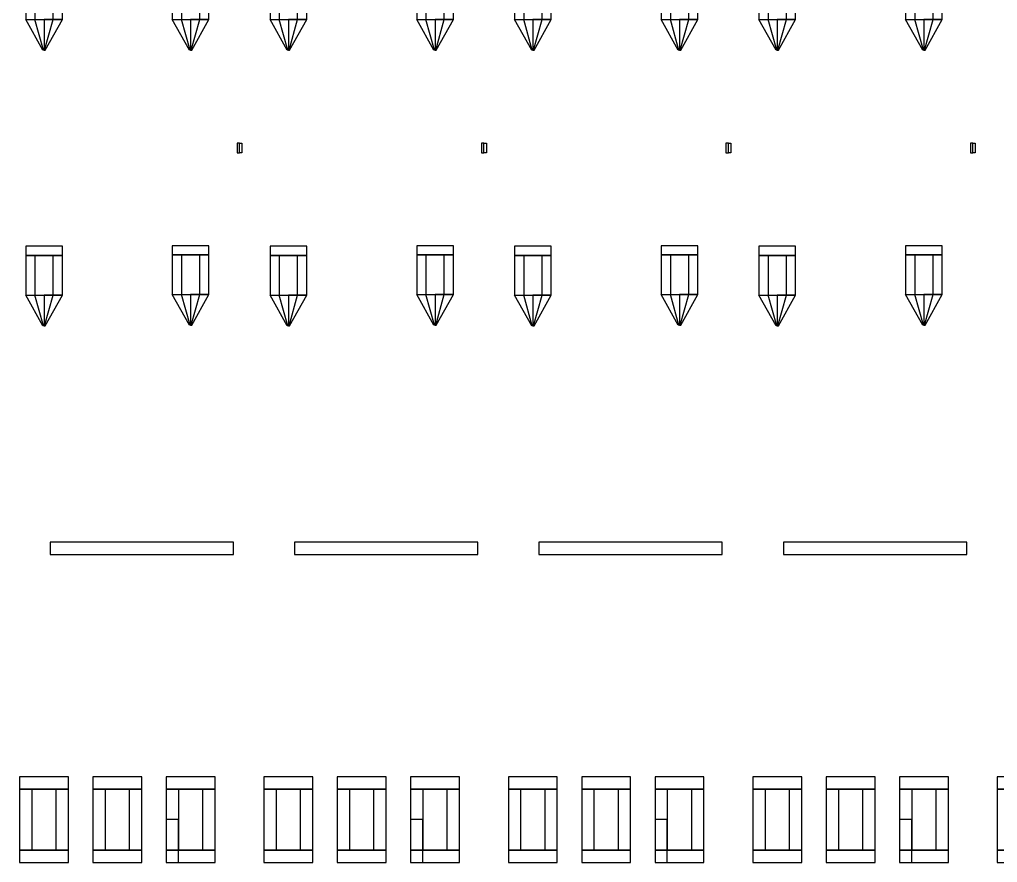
# Model space of a CAD drawing. Extents: x -19750 to 13082, y -13175 to 15275.
# Drawn here: x -11800 to -3799, y -5845 to 1050 of the extents above; entities that cross this region are included whole.
import ezdxf

# ---------------------------------------------------------------- set-up
doc = ezdxf.new("R2010")
doc.units = 0
doc.layers.add('GAP', color=1, linetype='continuous')
doc.layers.add('PIN', color=3, linetype='continuous')

# ---------------------------------------------------------------- blocks, each defined once
blk = doc.blocks.new('C1CGAP')
for points in [[(3250, 14350), (3250, 14025), (3550, 14025), (3550, 14350), (3250, 14350)], [(3250, 14350), (3250, 14025), (3550, 14025), (3550, 14350), (3250, 14350)], [(3400, 14025), (3400, 13775), (3390.2, 13775), (3250, 14025), (3400, 14025)], [(3400, 14025), (3400, 13775), (3390.2, 13775), (3250, 14025), (3400, 14025)], [(3400, 14025), (3400, 13775), (3409.8, 13775), (3550, 14025), (3400, 14025)], [(3400, 14025), (3400, 13775), (3409.8, 13775), (3550, 14025), (3400, 14025)], [(3250, 12175), (3250, 12100), (3550, 12100), (3550, 12175), (3250, 12175)], [(3250, 12175), (3250, 12100), (3550, 12100), (3550, 12175), (3250, 12175)], [(3250, 12100), (3250, 11775), (3550, 11775), (3550, 12100), (3250, 12100)], [(3250, 12100), (3250, 11775), (3550, 11775), (3550, 12100), (3250, 12100)], [(3400, 11775), (3400, 11525), (3390.2, 11525), (3250, 11775), (3400, 11775)], [(3400, 11775), (3400, 11525), (3390.2, 11525), (3250, 11775), (3400, 11775)], [(3400, 11775), (3400, 11525), (3409.8, 11525), (3550, 11775), (3400, 11775)], [(3400, 11775), (3400, 11525), (3409.8, 11525), (3550, 11775), (3400, 11775)]]:
    blk.add_lwpolyline(points)
blk = doc.blocks.new('C1CPIN')
for points in [[(3325, 14350), (3325, 14025), (3475, 14025), (3475, 14350), (3325, 14350)], [(3325, 14350), (3325, 14025), (3475, 14025), (3475, 14350), (3325, 14350)], [(3400, 14025), (3400, 13775), (3395, 13775), (3325, 14025), (3400, 14025)], [(3400, 14025), (3400, 13775), (3395, 13775), (3325, 14025), (3400, 14025)], [(3400, 14025), (3400, 13775), (3405, 13775), (3475, 14025), (3400, 14025)], [(3400, 14025), (3400, 13775), (3405, 13775), (3475, 14025), (3400, 14025)], [(3325, 12100), (3325, 11775), (3475, 11775), (3475, 12100), (3325, 12100)], [(3325, 12100), (3325, 11775), (3475, 11775), (3475, 12100), (3325, 12100)], [(3400, 11775), (3400, 11525), (3395, 11525), (3325, 11775), (3400, 11775)], [(3400, 11775), (3400, 11525), (3395, 11525), (3325, 11775), (3400, 11775)], [(3400, 11775), (3400, 11525), (3405, 11525), (3475, 11775), (3400, 11775)], [(3400, 11775), (3400, 11525), (3405, 11525), (3475, 11775), (3400, 11775)]]:
    blk.add_lwpolyline(points)
blk = doc.blocks.new('C1D')
at = {"layer": 'GAP'}
blk.add_lwpolyline([(1800, 12935), (1800, 13015), (1780, 13015), (1780, 12935), (1800, 12935)], dxfattribs=at)
blk = doc.blocks.new('C1DGAP')
for points in [[(3250, 14350), (3250, 14025), (3550, 14025), (3550, 14350), (3250, 14350)], [(3250, 14350), (3250, 14025), (3550, 14025), (3550, 14350), (3250, 14350)], [(3400, 14025), (3400, 13775), (3390.2, 13775), (3250, 14025), (3400, 14025)], [(3400, 14025), (3400, 13775), (3390.2, 13775), (3250, 14025), (3400, 14025)], [(3400, 14025), (3400, 13775), (3409.8, 13775), (3550, 14025), (3400, 14025)], [(3400, 14025), (3400, 13775), (3409.8, 13775), (3550, 14025), (3400, 14025)], [(3250, 12175), (3250, 12100), (3550, 12100), (3550, 12175), (3250, 12175)], [(3250, 12175), (3250, 12100), (3550, 12100), (3550, 12175), (3250, 12175)], [(3250, 12100), (3250, 11775), (3550, 11775), (3550, 12100), (3250, 12100)], [(3250, 12100), (3250, 11775), (3550, 11775), (3550, 12100), (3250, 12100)], [(3400, 11775), (3400, 11525), (3390.2, 11525), (3250, 11775), (3400, 11775)], [(3400, 11775), (3400, 11525), (3390.2, 11525), (3250, 11775), (3400, 11775)], [(3400, 11775), (3400, 11525), (3409.8, 11525), (3550, 11775), (3400, 11775)], [(3400, 11775), (3400, 11525), (3409.8, 11525), (3550, 11775), (3400, 11775)], [(250, 9750), (250, 9650), (1750, 9650), (1750, 9750), (250, 9750)], [(0, 7830), (0, 7730), (400, 7730), (400, 7830), (0, 7830)], [(600, 7830), (600, 7730), (1000, 7730), (1000, 7830), (600, 7830)], [(1200, 7830), (1200, 7730), (1600, 7730), (1600, 7830), (1200, 7830)], [(0, 7730), (0, 7230), (400, 7230), (400, 7730), (0, 7730)], [(600, 7730), (600, 7230), (1000, 7230), (1000, 7730), (600, 7730)], [(1200, 7730), (1200, 7230), (1600, 7230), (1600, 7730), (1200, 7730)], [(1200, 7480), (1200, 7130), (1300, 7130), (1300, 7480), (1200, 7480)], [(0, 7230), (0, 7130), (400, 7130), (400, 7230), (0, 7230)], [(600, 7230), (600, 7130), (1000, 7130), (1000, 7230), (600, 7230)], [(1200, 7230), (1200, 7130), (1600, 7130), (1600, 7230), (1200, 7230)]]:
    blk.add_lwpolyline(points)
blk = doc.blocks.new('C1DPIN')
for points in [[(3325, 14350), (3325, 14025), (3475, 14025), (3475, 14350), (3325, 14350)], [(3325, 14350), (3325, 14025), (3475, 14025), (3475, 14350), (3325, 14350)], [(3400, 14025), (3400, 13775), (3395, 13775), (3325, 14025), (3400, 14025)], [(3400, 14025), (3400, 13775), (3395, 13775), (3325, 14025), (3400, 14025)], [(3400, 14025), (3400, 13775), (3405, 13775), (3475, 14025), (3400, 14025)], [(3400, 14025), (3400, 13775), (3405, 13775), (3475, 14025), (3400, 14025)], [(3325, 12100), (3325, 11775), (3475, 11775), (3475, 12100), (3325, 12100)], [(3325, 12100), (3325, 11775), (3475, 11775), (3475, 12100), (3325, 12100)], [(3400, 11775), (3400, 11525), (3395, 11525), (3325, 11775), (3400, 11775)], [(3400, 11775), (3400, 11525), (3395, 11525), (3325, 11775), (3400, 11775)], [(3400, 11775), (3400, 11525), (3405, 11525), (3475, 11775), (3400, 11775)], [(3400, 11775), (3400, 11525), (3405, 11525), (3475, 11775), (3400, 11775)], [(100, 7730), (100, 7230), (300, 7230), (300, 7730), (100, 7730)], [(700, 7730), (700, 7230), (900, 7230), (900, 7730), (700, 7730)], [(1300, 7730), (1300, 7230), (1500, 7230), (1500, 7730), (1300, 7730)]]:
    blk.add_lwpolyline(points)
blk = doc.blocks.new('C1E')
at = {"layer": 'GAP'}
for points in [[(-200, 12935), (-200, 13015), (-180, 13015), (-180, 12935), (-200, 12935)], [(1800, 12935), (1800, 13015), (1780, 13015), (1780, 12935), (1800, 12935)]]:
    blk.add_lwpolyline(points, dxfattribs=at)
blk = doc.blocks.new('C1EGAP')
for points in [[(-1950, 14350), (-1950, 14025), (-1650, 14025), (-1650, 14350), (-1950, 14350)], [(-1950, 14350), (-1950, 14025), (-1650, 14025), (-1650, 14350), (-1950, 14350)], [(3250, 14350), (3250, 14025), (3550, 14025), (3550, 14350), (3250, 14350)], [(3250, 14350), (3250, 14025), (3550, 14025), (3550, 14350), (3250, 14350)], [(-1800, 14025), (-1800, 13775), (-1809.8, 13775), (-1950, 14025), (-1800, 14025)], [(-1800, 14025), (-1800, 13775), (-1809.8, 13775), (-1950, 14025), (-1800, 14025)], [(-1800, 14025), (-1800, 13775), (-1790.2, 13775), (-1650, 14025), (-1800, 14025)], [(-1800, 14025), (-1800, 13775), (-1790.2, 13775), (-1650, 14025), (-1800, 14025)], [(3400, 14025), (3400, 13775), (3390.2, 13775), (3250, 14025), (3400, 14025)], [(3400, 14025), (3400, 13775), (3390.2, 13775), (3250, 14025), (3400, 14025)], [(3400, 14025), (3400, 13775), (3409.8, 13775), (3550, 14025), (3400, 14025)], [(3400, 14025), (3400, 13775), (3409.8, 13775), (3550, 14025), (3400, 14025)], [(-1950, 12170), (-1950, 12095), (-1650, 12095), (-1650, 12170), (-1950, 12170)], [(-1950, 12170), (-1950, 12095), (-1650, 12095), (-1650, 12170), (-1950, 12170)], [(3250, 12175), (3250, 12100), (3550, 12100), (3550, 12175), (3250, 12175)], [(3250, 12175), (3250, 12100), (3550, 12100), (3550, 12175), (3250, 12175)], [(-1950, 12095), (-1950, 11770), (-1650, 11770), (-1650, 12095), (-1950, 12095)], [(-1950, 12095), (-1950, 11770), (-1650, 11770), (-1650, 12095), (-1950, 12095)], [(3250, 12100), (3250, 11775), (3550, 11775), (3550, 12100), (3250, 12100)], [(3250, 12100), (3250, 11775), (3550, 11775), (3550, 12100), (3250, 12100)], [(-1800, 11770), (-1800, 11520), (-1809.8, 11520), (-1950, 11770), (-1800, 11770)], [(-1800, 11770), (-1800, 11520), (-1809.8, 11520), (-1950, 11770), (-1800, 11770)], [(-1800, 11770), (-1800, 11520), (-1790.2, 11520), (-1650, 11770), (-1800, 11770)], [(-1800, 11770), (-1800, 11520), (-1790.2, 11520), (-1650, 11770), (-1800, 11770)], [(3400, 11775), (3400, 11525), (3390.2, 11525), (3250, 11775), (3400, 11775)], [(3400, 11775), (3400, 11525), (3390.2, 11525), (3250, 11775), (3400, 11775)], [(3400, 11775), (3400, 11525), (3409.8, 11525), (3550, 11775), (3400, 11775)], [(3400, 11775), (3400, 11525), (3409.8, 11525), (3550, 11775), (3400, 11775)], [(250, 9750), (250, 9650), (1750, 9650), (1750, 9750), (250, 9750)], [(0, 7830), (0, 7730), (400, 7730), (400, 7830), (0, 7830)], [(600, 7830), (600, 7730), (1000, 7730), (1000, 7830), (600, 7830)], [(1200, 7830), (1200, 7730), (1600, 7730), (1600, 7830), (1200, 7830)], [(0, 7730), (0, 7230), (400, 7230), (400, 7730), (0, 7730)], [(600, 7730), (600, 7230), (1000, 7230), (1000, 7730), (600, 7730)], [(1200, 7730), (1200, 7230), (1600, 7230), (1600, 7730), (1200, 7730)], [(1200, 7480), (1200, 7130), (1300, 7130), (1300, 7480), (1200, 7480)], [(0, 7230), (0, 7130), (400, 7130), (400, 7230), (0, 7230)], [(600, 7230), (600, 7130), (1000, 7130), (1000, 7230), (600, 7230)], [(1200, 7230), (1200, 7130), (1600, 7130), (1600, 7230), (1200, 7230)]]:
    blk.add_lwpolyline(points)
blk = doc.blocks.new('C1EPIN')
for points in [[(-1875, 14350), (-1875, 14025), (-1725, 14025), (-1725, 14350), (-1875, 14350)], [(-1875, 14350), (-1875, 14025), (-1725, 14025), (-1725, 14350), (-1875, 14350)], [(3325, 14350), (3325, 14025), (3475, 14025), (3475, 14350), (3325, 14350)], [(3325, 14350), (3325, 14025), (3475, 14025), (3475, 14350), (3325, 14350)], [(-1800, 14025), (-1800, 13775), (-1805, 13775), (-1875, 14025), (-1800, 14025)], [(-1800, 14025), (-1800, 13775), (-1805, 13775), (-1875, 14025), (-1800, 14025)], [(-1800, 14025), (-1800, 13775), (-1795, 13775), (-1725, 14025), (-1800, 14025)], [(-1800, 14025), (-1800, 13775), (-1795, 13775), (-1725, 14025), (-1800, 14025)], [(3400, 14025), (3400, 13775), (3395, 13775), (3325, 14025), (3400, 14025)], [(3400, 14025), (3400, 13775), (3395, 13775), (3325, 14025), (3400, 14025)], [(3400, 14025), (3400, 13775), (3405, 13775), (3475, 14025), (3400, 14025)], [(3400, 14025), (3400, 13775), (3405, 13775), (3475, 14025), (3400, 14025)], [(-1875, 12095), (-1875, 11770), (-1725, 11770), (-1725, 12095), (-1875, 12095)], [(-1875, 12095), (-1875, 11770), (-1725, 11770), (-1725, 12095), (-1875, 12095)], [(3325, 12100), (3325, 11775), (3475, 11775), (3475, 12100), (3325, 12100)], [(3325, 12100), (3325, 11775), (3475, 11775), (3475, 12100), (3325, 12100)], [(-1800, 11770), (-1800, 11520), (-1805, 11520), (-1875, 11770), (-1800, 11770)], [(-1800, 11770), (-1800, 11520), (-1805, 11520), (-1875, 11770), (-1800, 11770)], [(-1800, 11770), (-1800, 11520), (-1795, 11520), (-1725, 11770), (-1800, 11770)], [(-1800, 11770), (-1800, 11520), (-1795, 11520), (-1725, 11770), (-1800, 11770)], [(3400, 11775), (3400, 11525), (3395, 11525), (3325, 11775), (3400, 11775)], [(3400, 11775), (3400, 11525), (3395, 11525), (3325, 11775), (3400, 11775)], [(3400, 11775), (3400, 11525), (3405, 11525), (3475, 11775), (3400, 11775)], [(3400, 11775), (3400, 11525), (3405, 11525), (3475, 11775), (3400, 11775)], [(100, 7730), (100, 7230), (300, 7230), (300, 7730), (100, 7730)], [(700, 7730), (700, 7230), (900, 7230), (900, 7730), (700, 7730)], [(1300, 7730), (1300, 7230), (1500, 7230), (1500, 7730), (1300, 7730)]]:
    blk.add_lwpolyline(points)
blk = doc.blocks.new('C1F')
at = {"layer": 'GAP'}
for points in [[(-200, 12935), (-200, 13015), (-180, 13015), (-180, 12935), (-200, 12935)], [(1800, 12935), (1800, 13015), (1780, 13015), (1780, 12935), (1800, 12935)]]:
    blk.add_lwpolyline(points, dxfattribs=at)
blk = doc.blocks.new('C1FGAP')
for points in [[(-1950, 14350), (-1950, 14025), (-1650, 14025), (-1650, 14350), (-1950, 14350)], [(-1950, 14350), (-1950, 14025), (-1650, 14025), (-1650, 14350), (-1950, 14350)], [(3250, 14350), (3250, 14025), (3550, 14025), (3550, 14350), (3250, 14350)], [(3250, 14350), (3250, 14025), (3550, 14025), (3550, 14350), (3250, 14350)], [(-1800, 14025), (-1800, 13775), (-1809.8, 13775), (-1950, 14025), (-1800, 14025)], [(-1800, 14025), (-1800, 13775), (-1809.8, 13775), (-1950, 14025), (-1800, 14025)], [(-1800, 14025), (-1800, 13775), (-1790.2, 13775), (-1650, 14025), (-1800, 14025)], [(-1800, 14025), (-1800, 13775), (-1790.2, 13775), (-1650, 14025), (-1800, 14025)], [(3400, 14025), (3400, 13775), (3390.2, 13775), (3250, 14025), (3400, 14025)], [(3400, 14025), (3400, 13775), (3390.2, 13775), (3250, 14025), (3400, 14025)], [(3400, 14025), (3400, 13775), (3409.8, 13775), (3550, 14025), (3400, 14025)], [(3400, 14025), (3400, 13775), (3409.8, 13775), (3550, 14025), (3400, 14025)], [(-1950, 12170), (-1950, 12095), (-1650, 12095), (-1650, 12170), (-1950, 12170)], [(-1950, 12170), (-1950, 12095), (-1650, 12095), (-1650, 12170), (-1950, 12170)], [(3250, 12175), (3250, 12100), (3550, 12100), (3550, 12175), (3250, 12175)], [(3250, 12175), (3250, 12100), (3550, 12100), (3550, 12175), (3250, 12175)], [(-1950, 12095), (-1950, 11770), (-1650, 11770), (-1650, 12095), (-1950, 12095)], [(-1950, 12095), (-1950, 11770), (-1650, 11770), (-1650, 12095), (-1950, 12095)], [(3250, 12100), (3250, 11775), (3550, 11775), (3550, 12100), (3250, 12100)], [(3250, 12100), (3250, 11775), (3550, 11775), (3550, 12100), (3250, 12100)], [(-1800, 11770), (-1800, 11520), (-1809.8, 11520), (-1950, 11770), (-1800, 11770)], [(-1800, 11770), (-1800, 11520), (-1809.8, 11520), (-1950, 11770), (-1800, 11770)], [(-1800, 11770), (-1800, 11520), (-1790.2, 11520), (-1650, 11770), (-1800, 11770)], [(-1800, 11770), (-1800, 11520), (-1790.2, 11520), (-1650, 11770), (-1800, 11770)], [(3400, 11775), (3400, 11525), (3390.2, 11525), (3250, 11775), (3400, 11775)], [(3400, 11775), (3400, 11525), (3390.2, 11525), (3250, 11775), (3400, 11775)], [(3400, 11775), (3400, 11525), (3409.8, 11525), (3550, 11775), (3400, 11775)], [(3400, 11775), (3400, 11525), (3409.8, 11525), (3550, 11775), (3400, 11775)], [(250, 9750), (250, 9650), (1750, 9650), (1750, 9750), (250, 9750)], [(0, 7830), (0, 7730), (400, 7730), (400, 7830), (0, 7830)], [(600, 7830), (600, 7730), (1000, 7730), (1000, 7830), (600, 7830)], [(1200, 7830), (1200, 7730), (1600, 7730), (1600, 7830), (1200, 7830)], [(0, 7730), (0, 7230), (400, 7230), (400, 7730), (0, 7730)], [(600, 7730), (600, 7230), (1000, 7230), (1000, 7730), (600, 7730)], [(1200, 7730), (1200, 7230), (1600, 7230), (1600, 7730), (1200, 7730)], [(1200, 7480), (1200, 7130), (1300, 7130), (1300, 7480), (1200, 7480)], [(0, 7230), (0, 7130), (400, 7130), (400, 7230), (0, 7230)], [(600, 7230), (600, 7130), (1000, 7130), (1000, 7230), (600, 7230)], [(1200, 7230), (1200, 7130), (1600, 7130), (1600, 7230), (1200, 7230)]]:
    blk.add_lwpolyline(points)
blk = doc.blocks.new('C1FPIN')
for points in [[(-1875, 14350), (-1875, 14025), (-1725, 14025), (-1725, 14350), (-1875, 14350)], [(-1875, 14350), (-1875, 14025), (-1725, 14025), (-1725, 14350), (-1875, 14350)], [(3325, 14350), (3325, 14025), (3475, 14025), (3475, 14350), (3325, 14350)], [(3325, 14350), (3325, 14025), (3475, 14025), (3475, 14350), (3325, 14350)], [(-1800, 14025), (-1800, 13775), (-1805, 13775), (-1875, 14025), (-1800, 14025)], [(-1800, 14025), (-1800, 13775), (-1805, 13775), (-1875, 14025), (-1800, 14025)], [(-1800, 14025), (-1800, 13775), (-1795, 13775), (-1725, 14025), (-1800, 14025)], [(-1800, 14025), (-1800, 13775), (-1795, 13775), (-1725, 14025), (-1800, 14025)], [(3400, 14025), (3400, 13775), (3395, 13775), (3325, 14025), (3400, 14025)], [(3400, 14025), (3400, 13775), (3395, 13775), (3325, 14025), (3400, 14025)], [(3400, 14025), (3400, 13775), (3405, 13775), (3475, 14025), (3400, 14025)], [(3400, 14025), (3400, 13775), (3405, 13775), (3475, 14025), (3400, 14025)], [(-1875, 12095), (-1875, 11770), (-1725, 11770), (-1725, 12095), (-1875, 12095)], [(-1875, 12095), (-1875, 11770), (-1725, 11770), (-1725, 12095), (-1875, 12095)], [(3325, 12100), (3325, 11775), (3475, 11775), (3475, 12100), (3325, 12100)], [(3325, 12100), (3325, 11775), (3475, 11775), (3475, 12100), (3325, 12100)], [(-1800, 11770), (-1800, 11520), (-1805, 11520), (-1875, 11770), (-1800, 11770)], [(-1800, 11770), (-1800, 11520), (-1805, 11520), (-1875, 11770), (-1800, 11770)], [(-1800, 11770), (-1800, 11520), (-1795, 11520), (-1725, 11770), (-1800, 11770)], [(-1800, 11770), (-1800, 11520), (-1795, 11520), (-1725, 11770), (-1800, 11770)], [(3400, 11775), (3400, 11525), (3395, 11525), (3325, 11775), (3400, 11775)], [(3400, 11775), (3400, 11525), (3395, 11525), (3325, 11775), (3400, 11775)], [(3400, 11775), (3400, 11525), (3405, 11525), (3475, 11775), (3400, 11775)], [(3400, 11775), (3400, 11525), (3405, 11525), (3475, 11775), (3400, 11775)], [(100, 7730), (100, 7230), (300, 7230), (300, 7730), (100, 7730)], [(700, 7730), (700, 7230), (900, 7230), (900, 7730), (700, 7730)], [(1300, 7730), (1300, 7230), (1500, 7230), (1500, 7730), (1300, 7730)]]:
    blk.add_lwpolyline(points)
blk = doc.blocks.new('C1G')
at = {"layer": 'GAP'}
for points in [[(-200, 12935), (-200, 13015), (-180, 13015), (-180, 12935), (-200, 12935)], [(1800, 12935), (1800, 13015), (1780, 13015), (1780, 12935), (1800, 12935)]]:
    blk.add_lwpolyline(points, dxfattribs=at)
blk = doc.blocks.new('C1GGAP')
for points in [[(-1950, 14350), (-1950, 14025), (-1650, 14025), (-1650, 14350), (-1950, 14350)], [(-1950, 14350), (-1950, 14025), (-1650, 14025), (-1650, 14350), (-1950, 14350)], [(-1800, 14025), (-1800, 13775), (-1809.8, 13775), (-1950, 14025), (-1800, 14025)], [(-1800, 14025), (-1800, 13775), (-1809.8, 13775), (-1950, 14025), (-1800, 14025)], [(-1800, 14025), (-1800, 13775), (-1790.2, 13775), (-1650, 14025), (-1800, 14025)], [(-1800, 14025), (-1800, 13775), (-1790.2, 13775), (-1650, 14025), (-1800, 14025)], [(-1950, 12170), (-1950, 12095), (-1650, 12095), (-1650, 12170), (-1950, 12170)], [(-1950, 12170), (-1950, 12095), (-1650, 12095), (-1650, 12170), (-1950, 12170)], [(-1950, 12095), (-1950, 11770), (-1650, 11770), (-1650, 12095), (-1950, 12095)], [(-1950, 12095), (-1950, 11770), (-1650, 11770), (-1650, 12095), (-1950, 12095)], [(-1800, 11770), (-1800, 11520), (-1809.8, 11520), (-1950, 11770), (-1800, 11770)], [(-1800, 11770), (-1800, 11520), (-1809.8, 11520), (-1950, 11770), (-1800, 11770)], [(-1800, 11770), (-1800, 11520), (-1790.2, 11520), (-1650, 11770), (-1800, 11770)], [(-1800, 11770), (-1800, 11520), (-1790.2, 11520), (-1650, 11770), (-1800, 11770)], [(250, 9750), (250, 9650), (1750, 9650), (1750, 9750), (250, 9750)], [(0, 7830), (0, 7730), (400, 7730), (400, 7830), (0, 7830)], [(600, 7830), (600, 7730), (1000, 7730), (1000, 7830), (600, 7830)], [(1200, 7830), (1200, 7730), (1600, 7730), (1600, 7830), (1200, 7830)], [(0, 7730), (0, 7230), (400, 7230), (400, 7730), (0, 7730)], [(600, 7730), (600, 7230), (1000, 7230), (1000, 7730), (600, 7730)], [(1200, 7730), (1200, 7230), (1600, 7230), (1600, 7730), (1200, 7730)], [(1200, 7480), (1200, 7130), (1300, 7130), (1300, 7480), (1200, 7480)], [(0, 7230), (0, 7130), (400, 7130), (400, 7230), (0, 7230)], [(600, 7230), (600, 7130), (1000, 7130), (1000, 7230), (600, 7230)], [(1200, 7230), (1200, 7130), (1600, 7130), (1600, 7230), (1200, 7230)]]:
    blk.add_lwpolyline(points)
blk = doc.blocks.new('C1GPIN')
for points in [[(-1875, 14350), (-1875, 14025), (-1725, 14025), (-1725, 14350), (-1875, 14350)], [(-1875, 14350), (-1875, 14025), (-1725, 14025), (-1725, 14350), (-1875, 14350)], [(-1800, 14025), (-1800, 13775), (-1805, 13775), (-1875, 14025), (-1800, 14025)], [(-1800, 14025), (-1800, 13775), (-1805, 13775), (-1875, 14025), (-1800, 14025)], [(-1800, 14025), (-1800, 13775), (-1795, 13775), (-1725, 14025), (-1800, 14025)], [(-1800, 14025), (-1800, 13775), (-1795, 13775), (-1725, 14025), (-1800, 14025)], [(-1875, 12095), (-1875, 11770), (-1725, 11770), (-1725, 12095), (-1875, 12095)], [(-1875, 12095), (-1875, 11770), (-1725, 11770), (-1725, 12095), (-1875, 12095)], [(-1800, 11770), (-1800, 11520), (-1805, 11520), (-1875, 11770), (-1800, 11770)], [(-1800, 11770), (-1800, 11520), (-1805, 11520), (-1875, 11770), (-1800, 11770)], [(-1800, 11770), (-1800, 11520), (-1795, 11520), (-1725, 11770), (-1800, 11770)], [(-1800, 11770), (-1800, 11520), (-1795, 11520), (-1725, 11770), (-1800, 11770)], [(100, 7730), (100, 7230), (300, 7230), (300, 7730), (100, 7730)], [(700, 7730), (700, 7230), (900, 7230), (900, 7730), (700, 7730)], [(1300, 7730), (1300, 7230), (1500, 7230), (1500, 7730), (1300, 7730)]]:
    blk.add_lwpolyline(points)
blk = doc.blocks.new('C1H')
at = {"layer": 'GAP'}
blk.add_lwpolyline([(-200, 12935), (-200, 13015), (-180, 13015), (-180, 12935), (-200, 12935)], dxfattribs=at)
blk = doc.blocks.new('C1HGAP')
for points in [[(-1950, 14350), (-1950, 14025), (-1650, 14025), (-1650, 14350), (-1950, 14350)], [(-1950, 14350), (-1950, 14025), (-1650, 14025), (-1650, 14350), (-1950, 14350)], [(-1800, 14025), (-1800, 13775), (-1809.8, 13775), (-1950, 14025), (-1800, 14025)], [(-1800, 14025), (-1800, 13775), (-1809.8, 13775), (-1950, 14025), (-1800, 14025)], [(-1800, 14025), (-1800, 13775), (-1790.2, 13775), (-1650, 14025), (-1800, 14025)], [(-1800, 14025), (-1800, 13775), (-1790.2, 13775), (-1650, 14025), (-1800, 14025)], [(-1950, 12170), (-1950, 12095), (-1650, 12095), (-1650, 12170), (-1950, 12170)], [(-1950, 12170), (-1950, 12095), (-1650, 12095), (-1650, 12170), (-1950, 12170)], [(-1950, 12095), (-1950, 11770), (-1650, 11770), (-1650, 12095), (-1950, 12095)], [(-1950, 12095), (-1950, 11770), (-1650, 11770), (-1650, 12095), (-1950, 12095)], [(-1800, 11770), (-1800, 11520), (-1809.8, 11520), (-1950, 11770), (-1800, 11770)], [(-1800, 11770), (-1800, 11520), (-1809.8, 11520), (-1950, 11770), (-1800, 11770)], [(-1800, 11770), (-1800, 11520), (-1790.2, 11520), (-1650, 11770), (-1800, 11770)], [(-1800, 11770), (-1800, 11520), (-1790.2, 11520), (-1650, 11770), (-1800, 11770)], [(0, 7830), (0, 7730), (400, 7730), (400, 7830), (0, 7830)], [(0, 7730), (0, 7230), (400, 7230), (400, 7730), (0, 7730)], [(0, 7230), (0, 7130), (400, 7130), (400, 7230), (0, 7230)]]:
    blk.add_lwpolyline(points)
blk = doc.blocks.new('C1HPIN')
for points in [[(-1875, 14350), (-1875, 14025), (-1725, 14025), (-1725, 14350), (-1875, 14350)], [(-1875, 14350), (-1875, 14025), (-1725, 14025), (-1725, 14350), (-1875, 14350)], [(-1800, 14025), (-1800, 13775), (-1805, 13775), (-1875, 14025), (-1800, 14025)], [(-1800, 14025), (-1800, 13775), (-1805, 13775), (-1875, 14025), (-1800, 14025)], [(-1800, 14025), (-1800, 13775), (-1795, 13775), (-1725, 14025), (-1800, 14025)], [(-1800, 14025), (-1800, 13775), (-1795, 13775), (-1725, 14025), (-1800, 14025)], [(-1875, 12095), (-1875, 11770), (-1725, 11770), (-1725, 12095), (-1875, 12095)], [(-1875, 12095), (-1875, 11770), (-1725, 11770), (-1725, 12095), (-1875, 12095)], [(-1800, 11770), (-1800, 11520), (-1805, 11520), (-1875, 11770), (-1800, 11770)], [(-1800, 11770), (-1800, 11520), (-1805, 11520), (-1875, 11770), (-1800, 11770)], [(-1800, 11770), (-1800, 11520), (-1795, 11520), (-1725, 11770), (-1800, 11770)], [(-1800, 11770), (-1800, 11520), (-1795, 11520), (-1725, 11770), (-1800, 11770)]]:
    blk.add_lwpolyline(points)

msp = doc.modelspace()

# ---------------------------------------------------------------- block references
for name, p in [('C1D', (-11800, -12975)), ('C1E', (-9800, -12975)), ('C1F', (-7800, -12975)), ('C1G', (-5800, -12975)), ('C1H', (-3800, -12975))]:
    msp.add_blockref(name, p)
at = {"layer": 'GAP'}
for name, p in [('C1CGAP', (-13800, -12975)), ('C1DGAP', (-11800, -12975)), ('C1EGAP', (-9800, -12975)), ('C1FGAP', (-7800, -12975)), ('C1GGAP', (-5800, -12975)), ('C1HGAP', (-3800, -12975))]:
    msp.add_blockref(name, p, dxfattribs=at)
at = {"layer": 'PIN'}
for name, p in [('C1CPIN', (-13800, -12975)), ('C1DPIN', (-11800, -12975)), ('C1EPIN', (-9800, -12975)), ('C1FPIN', (-7800, -12975)), ('C1GPIN', (-5800, -12975)), ('C1HPIN', (-3800, -12975))]:
    msp.add_blockref(name, p, dxfattribs=at)

doc.saveas('drawing.dxf')
